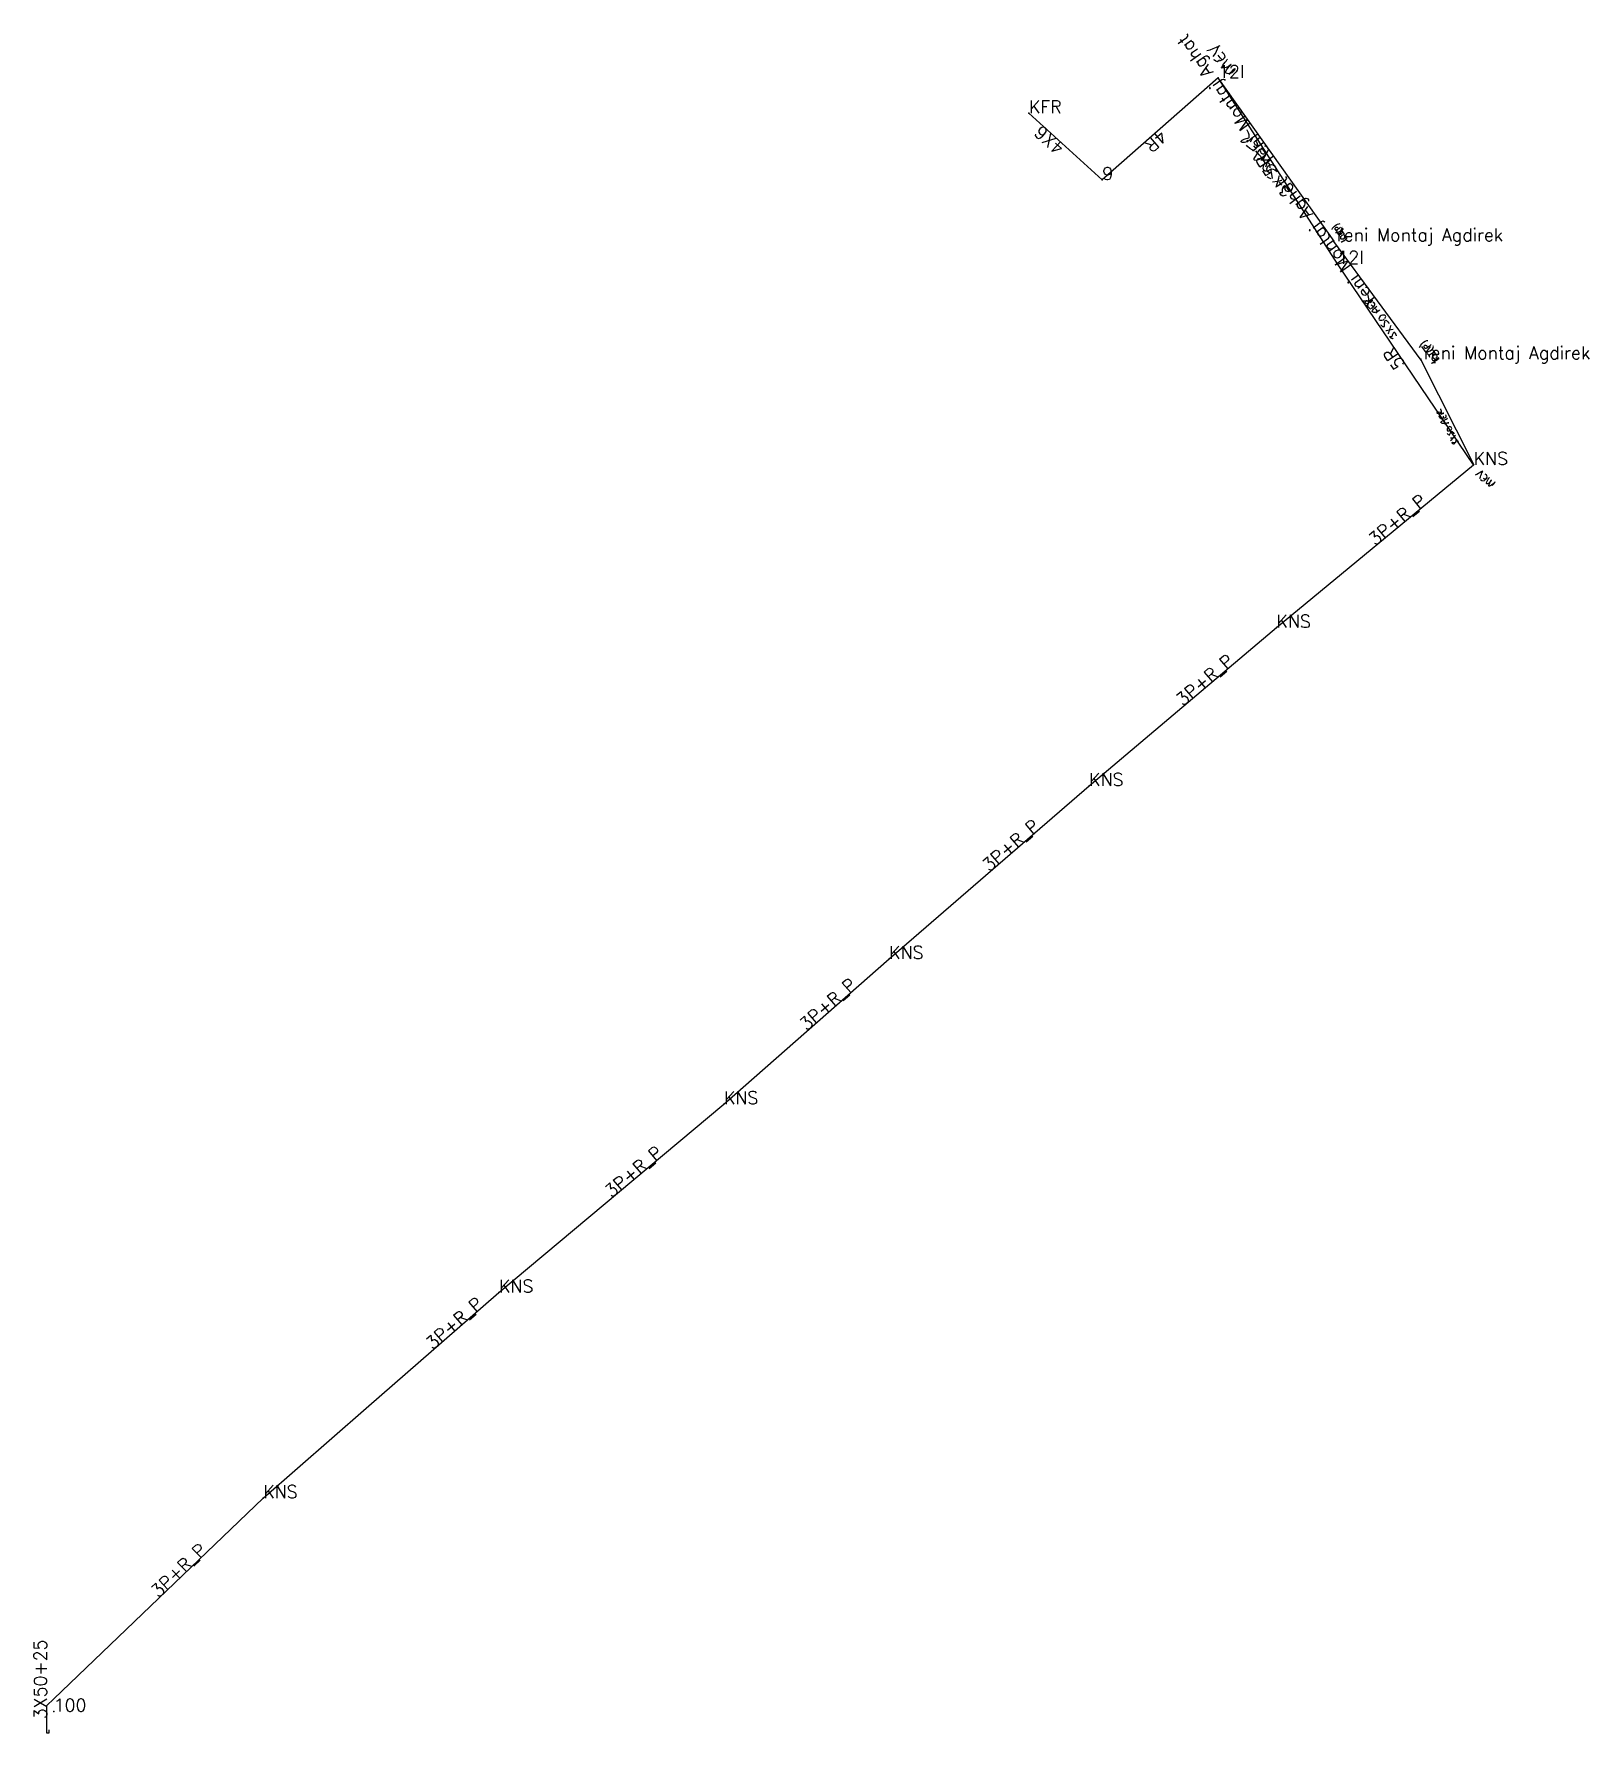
# Model space of a CAD drawing. Extents: x 510859 to 511103, y 4590722 to 4590989.
import ezdxf

# ---------------------------------------------------------------- set-up
doc = ezdxf.new("R2010")
doc.units = 0
doc.header["$MEASUREMENT"] = 0
for name, color, linetype, true_color in [('100', 96, 'Continuous', 0x008000), ('12I', 1, 'Continuous', 0xff0000), ('3P+R_P', 1, 'Continuous', 0xff0000), ('3X50+25', 1, 'Continuous', 0xff0000), ('4R', 1, 'Continuous', 0xff0000), ('4X6', 1, 'Continuous', 0xff0000), ('5R', 1, 'Continuous', 0xff0000), ('9', 1, 'Continuous', 0xff0000), ('Cizimler', 5, 'Continuous', 0x0000ff), ('KOFRA', 1, 'Continuous', 0xff0000), ('KONSOL', 1, 'Continuous', 0xff0000), ('Yeni_Montaj_Agdirek', 1, 'Continuous', 0xff0000), ('Yeni_Montaj_Aghat', 1, 'Continuous', 0xff0000)]:
    doc.layers.add(name, color=color, linetype=linetype, true_color=true_color)
doc.layers.add('Etiket', color=7, linetype='Continuous')
doc.styles.get("Standard").update_dxf_attribs({"font": 'simplex.shx'})

msp = doc.modelspace()

# ---------------------------------------------------------------- linework, layer by layer
at = {"layer": '100', "color": 96, "true_color": 0x008000}
msp.add_point((510862.0212, 4590725.2768), dxfattribs=at)
at = {"layer": '12I', "color": 1, "true_color": 0xff0000}
for p in [(511044.9436, 4590981.8627), (511063.698, 4590952.6888)]:
    msp.add_point(p, dxfattribs=at)
at = {"layer": '3P+R_P', "color": 1, "true_color": 0xff0000}
for p, q in [((511054.1296, 4590895.5275), (511085.1034, 4590921.0916)), ((511024.6887, 4590870.6699), (511054.1296, 4590895.5275)), ((510993.2658, 4590843.5167), (511024.6887, 4590870.6699)), ((510967.3108, 4590820.6872), (510993.2658, 4590843.5167)), ((510931.9806, 4590791.086), (510967.3108, 4590820.6872))]:
    msp.add_line(p, q, dxfattribs=at)
for points in [[(510894.9395, 4590758.8151, 0), (510911.1347, 4590772.9247, 0), (510931.9806, 4590791.086, 0)], [(510860.9368, 4590726.2491, 0), (510862.0181, 4590727.2848, 0), (510894.9395, 4590758.8151, 0)]]:
    msp.add_polyline3d(points, dxfattribs=at)
at = {"layer": '3X50+25', "color": 1, "true_color": 0xff0000}
msp.add_polyline3d([(510861.2433, 4590722.4287, 0), (510861.2441, 4590721.9043, 0), (510860.9433, 4590721.9038, 0), (510860.9368, 4590726.2491, 0)], dxfattribs=at)
at = {"layer": '4R', "color": 1, "true_color": 0xff0000}
msp.add_line((511044.9436, 4590981.8627), (511026.7696, 4590965.8477), dxfattribs=at)
at = {"layer": '4X6', "color": 1, "true_color": 0xff0000}
msp.add_line((511026.7696, 4590965.8477), (511015.2329, 4590976.3185), dxfattribs=at)
at = {"layer": '5R', "color": 1, "true_color": 0xff0000}
for p, q in [((511063.698, 4590952.6888), (511044.9436, 4590981.8627)), ((511085.1034, 4590921.0916), (511063.698, 4590952.6888))]:
    msp.add_line(p, q, dxfattribs=at)
at = {"layer": '9', "color": 1, "true_color": 0xff0000}
msp.add_point((511026.7696, 4590965.8477), dxfattribs=at)
at = {"layer": 'Cizimler', "color": 5, "true_color": 0x0000ff}
msp.add_line((511050.9468, 4590970.7871), (511050.5546, 4590971.2116), dxfattribs=at)
for points in [[(511043.203, 4590986.161, 0), (511043.6891, 4590986.3073, 0), (511044.2058, 4590986.5199, 0), (511044.7196, 4590986.7135, 0), (511045.1521, 4590986.8929, 0), (511045.2639, 4590986.9485, 0)], [(511044.1851, 4590985.2376, 0), (511044.527, 4590985.728, 0), (511044.6929, 4590986.0725, 0), (511044.8522, 4590986.424, 0), (511044.9862, 4590986.6986, 0), (511045.0826, 4590986.8836, 0), (511045.1245, 4590986.951, 0)], [(511045.181, 4590984.6497, 0), (511044.8701, 4590984.3885, 0), (511044.5962, 4590984.4811, 0), (511044.3843, 4590984.6449, 0), (511044.3132, 4590984.7317, 0)], [(511045.5262, 4590984.7586, 0), (511045.2759, 4590985.0308, 0), (511045.1019, 4590985.24, 0), (511044.9447, 4590985.4385, 0)], [(511045.2548, 4590984.565, 0), (511045.6381, 4590984.7564, 0), (511045.8297, 4590984.8896, 0), (511045.9815, 4590985.0235, 0), (511046.0584, 4590985.1816, 0), (511046.0293, 4590985.3818, 0), (511045.8924, 4590985.6074, 0), (511045.7014, 4590985.8379, 0), (511045.6153, 4590985.9529, 0)], [(511046.7056, 4590982.4127, 0), (511046.9877, 4590982.753, 0), (511047.1798, 4590982.9608, 0), (511047.3485, 4590983.1514, 0), (511047.4886, 4590983.2955, 0), (511047.5664, 4590983.3374, 0), (511047.5852, 4590983.2477, 0), (511047.5036, 4590983.0935, 0), (511047.3531, 4590982.8895, 0), (511047.1, 4590982.6809, 0), (511046.8245, 4590982.5581, 0), (511046.5831, 4590982.5251, 0), (511046.3662, 4590982.5461, 0), (511046.203, 4590982.6194, 0), (511046.1321, 4590982.7268, 0), (511046.1512, 4590982.882, 0), (511046.2885, 4590983.1232, 0), (511046.4998, 4590983.4017, 0), (511046.7013, 4590983.6469, 0), (511046.8591, 4590983.8284, 0), (511046.9711, 4590983.9479, 0), (511047.0083, 4590983.9831, 0), (511046.9679, 4590983.9589, 0), (511046.8314, 4590983.855, 0), (511046.5862, 4590983.6862, 0), (511046.2427, 4590983.5165, 0), (511045.9649, 4590983.4464, 0), (511045.786, 4590983.4349, 0), (511045.6709, 4590983.4681, 0), (511045.6154, 4590983.5339, 0), (511045.6126, 4590983.6577, 0), (511045.7051, 4590983.8525, 0), (511045.8631, 4590984.1014, 0), (511046.0444, 4590984.3372, 0), (511046.2062, 4590984.5233, 0), (511046.3391, 4590984.7001, 0), (511046.415, 4590984.7952, 0), (511046.452, 4590984.8349, 0)], [(511050.0326, 4590971.8358, 0), (511050.3621, 4590972.3918, 0), (511050.4095, 4590972.5146, 0), (511050.2516, 4590972.3737, 0), (511049.9836, 4590972.1331, 0), (511049.5195, 4590971.8267, 0), (511049.0918, 4590971.7109, 0), (511048.7417, 4590971.7274, 0), (511048.5607, 4590971.8245, 0), (511048.5632, 4590971.9402, 0), (511048.7183, 4590972.0847, 0), (511049.0424, 4590972.237, 0), (511049.3641, 4590972.3409, 0), (511049.6181, 4590972.3988, 0), (511049.776, 4590972.4531, 0), (511049.8483, 4590972.5337, 0), (511049.8594, 4590972.6895, 0), (511049.8182, 4590972.9262, 0), (511049.7158, 4590973.275, 0), (511049.548, 4590973.672, 0), (511049.5255, 4590973.709, 0)], [(511050.6751, 4590970.3868, 0), (511049.9407, 4590970.7819, 0), (511049.5977, 4590971.0864, 0), (511049.4297, 4590971.3147, 0)], [(511050.3413, 4590970.4686, 0), (511050.8883, 4590970.7594, 0), (511051.0454, 4590970.9839, 0), (511051.1509, 4590971.2518, 0), (511051.1535, 4590971.5216, 0), (511051.059, 4590971.7638, 0), (511050.9121, 4590971.9344, 0), (511050.8147, 4590971.9971, 0)], [(511051.7813, 4590969.1432, 0), (511052.1965, 4590969.5449, 0), (511052.3241, 4590969.6705, 0), (511052.3615, 4590969.7234, 0), (511052.3174, 4590969.6894, 0), (511052.1513, 4590969.5549, 0), (511051.8259, 4590969.3167, 0), (511051.3899, 4590969.0493, 0), (511050.9545, 4590968.9185, 0), (511050.6887, 4590968.9352, 0), (511050.6014, 4590969.0247, 0), (511050.6448, 4590969.215, 0), (511050.8346, 4590969.5563, 0), (511051.0983, 4590969.9983, 0), (511051.3568, 4590970.4141, 0), (511051.5665, 4590970.6846, 0)], [(511051.9318, 4590969.2343, 0), (511051.3991, 4590969.8019, 0), (511051.0936, 4590970.1696, 0), (511050.8863, 4590970.4227, 0)], [(511053.1325, 4590967.7705, 0), (511053.0823, 4590968.2976, 0), (511052.9302, 4590968.4655, 0), (511052.7373, 4590968.55, 0), (511052.5163, 4590968.5504, 0), (511052.2979, 4590968.4676, 0), (511052.1244, 4590968.2592, 0), (511052.0151, 4590967.9522, 0), (511051.9948, 4590967.6353, 0), (511052.0964, 4590967.4135, 0), (511052.3597, 4590967.2845, 0), (511052.7465, 4590967.3043, 0), (511053.125, 4590967.4805, 0), (511053.273, 4590967.6196, 0)], [(511053.5004, 4590966.0976, 0), (511053.3886, 4590966.7679, 0), (511053.3279, 4590967.041, 0), (511053.272, 4590967.2876, 0), (511053.3, 4590967.4753, 0), (511053.3999, 4590967.5757, 0), (511053.5878, 4590967.5556, 0), (511053.8617, 4590967.4346, 0), (511054.1143, 4590967.2228, 0), (511054.1982, 4590967.1419, 0)], [(511053.3133, 4590966.0441, 0), (511052.8705, 4590966.1675, 0), (511052.7201, 4590966.2639, 0), (511052.6748, 4590966.3452, 0)], [(511053.5132, 4590965.528, 0), (511054.2748, 4590965.6544, 0), (511054.6093, 4590965.7222, 0), (511054.9204, 4590965.8061, 0), (511054.9815, 4590965.8335, 0)], [(511054.0642, 4590964.7078, 0), (511054.313, 4590965.4076, 0), (511054.4038, 4590965.7694, 0), (511054.4964, 4590966.12, 0), (511054.5605, 4590966.4212, 0), (511054.5821, 4590966.5472, 0)], [(511055.6544, 4590963.4595, 0), (511055.1417, 4590963.3199, 0), (511054.8702, 4590963.4829, 0), (511054.7289, 4590963.654, 0), (511054.6793, 4590963.7799, 0), (511054.7446, 4590963.8524, 0), (511054.8817, 4590963.8739, 0), (511055.0031, 4590963.8621, 0), (511055.0639, 4590963.8696, 0), (511055.0899, 4590963.9192, 0), (511055.082, 4590964.052, 0), (511055.0566, 4590964.2267, 0), (511055.0611, 4590964.4117, 0), (511055.1021, 4590964.5774, 0), (511055.1727, 4590964.7563, 0), (511055.2787, 4590964.897, 0), (511055.3791, 4590964.9717, 0), (511055.5127, 4590964.9126, 0), (511055.6912, 4590964.7186, 0), (511055.8775, 4590964.438, 0), (511056.0061, 4590964.1695, 0), (511056.0354, 4590964.092, 0)], [(511062.8759, 4590958.0572, 0), (511062.9517, 4590958.2511, 0), (511063.0834, 4590958.4063, 0), (511063.2648, 4590958.6031, 0), (511063.4926, 4590958.7774, 0), (511063.7244, 4590958.9045, 0), (511063.9598, 4590958.9723, 0), (511064.1264, 4590958.9983, 0)], [(511063.7039, 4590957.9134, 0), (511063.4571, 4590957.9782, 0), (511063.3774, 4590958.045, 0), (511063.3436, 4590958.1237, 0), (511063.3412, 4590958.218, 0), (511063.3969, 4590958.3235, 0), (511063.4735, 4590958.4082, 0), (511063.5562, 4590958.4372, 0), (511063.6527, 4590958.4138, 0), (511063.7472, 4590958.3202, 0), (511063.7663, 4590958.295, 0)], [(511063.4101, 4590957.5769, 0), (511063.6227, 4590957.6047, 0), (511063.8095, 4590957.6667, 0), (511064.0321, 4590957.7589, 0), (511064.2218, 4590957.8742, 0), (511064.3489, 4590958.0161, 0), (511064.4165, 4590958.1773, 0), (511064.4312, 4590958.3473, 0), (511064.4214, 4590958.4362, 0)], [(511063.5736, 4590958.0296, 0), (511063.8658, 4590958.1481, 0), (511063.9802, 4590958.2336, 0), (511064.0749, 4590958.319, 0), (511064.15, 4590958.3834, 0), (511064.189, 4590958.4062, 0)], [(511064.0918, 4590956.989, 0), (511063.968, 4590957.1779, 0), (511063.8683, 4590957.2809, 0), (511063.7794, 4590957.3811, 0), (511063.7062, 4590957.4567, 0)], [(511063.9105, 4590957.214, 0), (511064.0871, 4590957.2736, 0), (511064.2048, 4590957.3459, 0), (511064.3453, 4590957.4336, 0), (511064.4679, 4590957.5224, 0), (511064.5584, 4590957.5865, 0), (511064.6098, 4590957.6269, 0), (511064.6262, 4590957.6469, 0)], [(511064.7223, 4590956.6082, 0), (511064.8437, 4590956.8132, 0), (511064.8681, 4590956.918, 0), (511064.8709, 4590957.0256, 0), (511064.8453, 4590957.1106, 0), (511064.8145, 4590957.1682, 0), (511064.7616, 4590957.208, 0), (511064.6685, 4590957.2159, 0), (511064.5525, 4590957.1925, 0), (511064.4201, 4590957.1295, 0), (511064.2879, 4590957.0288, 0), (511064.1964, 4590956.9116, 0), (511064.1679, 4590956.8102, 0), (511064.1673, 4590956.7139, 0), (511064.196, 4590956.6389, 0), (511064.2635, 4590956.6015, 0), (511064.3904, 4590956.5831, 0), (511064.5493, 4590956.5872, 0), (511064.6903, 4590956.6241, 0), (511064.7951, 4590956.6914, 0), (511064.8625, 4590956.7978, 0)], [(511064.794, 4590957.3177, 0), (511064.6378, 4590957.5538, 0), (511064.5389, 4590957.699, 0), (511064.4384, 4590957.8466, 0), (511064.3875, 4590957.9185, 0)], [(511064.8721, 4590956.2622, 0), (511064.6722, 4590956.2154, 0), (511064.5563, 4590956.177, 0), (511064.4547, 4590956.1409, 0), (511064.3829, 4590956.1092, 0), (511064.332, 4590956.0893, 0), (511064.3042, 4590956.0743, 0), (511064.3602, 4590956.1086, 0), (511064.4495, 4590956.1498, 0), (511064.5664, 4590956.208, 0), (511064.6754, 4590956.2669, 0), (511064.7814, 4590956.3338, 0), (511064.8705, 4590956.4037, 0), (511064.9507, 4590956.4846, 0), (511065.0211, 4590956.5611, 0), (511065.0894, 4590956.6299, 0), (511065.1411, 4590956.6843, 0), (511065.1826, 4590956.7181, 0), (511065.2075, 4590956.7328, 0), (511065.2273, 4590956.7322, 0)], [(511068.8406, 4590946.5769, 0), (511069.0326, 4590946.7222, 0), (511069.1536, 4590946.8363, 0), (511069.2125, 4590946.9241, 0), (511069.2258, 4590946.9684, 0), (511069.2042, 4590946.9707, 0), (511069.1346, 4590946.9343, 0), (511069.0166, 4590946.8396, 0), (511068.8416, 4590946.6835, 0), (511068.641, 4590946.5297, 0), (511068.4693, 4590946.4418, 0), (511068.3265, 4590946.4079, 0), (511068.2038, 4590946.428, 0), (511068.1117, 4590946.4991, 0), (511068.0703, 4590946.6094, 0), (511068.0975, 4590946.7422, 0), (511068.1665, 4590946.8576, 0), (511068.2587, 4590946.9181, 0), (511068.3498, 4590946.9154, 0), (511068.4402, 4590946.8663, 0), (511068.5177, 4590946.7819, 0), (511068.5801, 4590946.7145, 0), (511068.6183, 4590946.6685, 0), (511068.6406, 4590946.6573, 0), (511068.6504, 4590946.6756, 0), (511068.6485, 4590946.7313, 0), (511068.6453, 4590946.8391, 0), (511068.641, 4590946.9998, 0), (511068.6382, 4590947.1953, 0), (511068.6007, 4590947.4364, 0), (511068.5223, 4590947.7051, 0), (511068.5044, 4590947.7415, 0)], [(511068.9961, 4590945.5741, 0), (511068.8436, 4590945.6218, 0), (511068.6742, 4590945.7838, 0), (511068.4939, 4590945.9938, 0), (511068.3333, 4590946.2303, 0)], [(511069.0448, 4590945.6917, 0), (511069.1786, 4590945.7598, 0), (511069.3012, 4590945.864, 0), (511069.4445, 4590945.9948, 0), (511069.5463, 4590946.1279, 0), (511069.583, 4590946.262, 0), (511069.5627, 4590946.4015, 0), (511069.4937, 4590946.5298, 0), (511069.3853, 4590946.6221, 0), (511069.2875, 4590946.6832, 0)], [(511069.323, 4590945.8875, 0), (511069.2494, 4590945.9612, 0), (511069.1384, 4590946.0681, 0), (511068.9984, 4590946.1834, 0)], [(511069.7425, 4590944.9786, 0), (511069.8933, 4590945.077, 0), (511070.065, 4590945.2188, 0), (511070.2041, 4590945.3392, 0), (511070.2909, 4590945.4068, 0), (511070.3253, 4590945.4294, 0), (511070.3146, 4590945.4086, 0), (511070.2402, 4590945.3331, 0), (511070.0914, 4590945.2157, 0), (511069.8583, 4590945.0853, 0), (511069.6245, 4590945.029, 0), (511069.4463, 4590945.0256, 0), (511069.2979, 4590945.0573, 0), (511069.2045, 4590945.1206, 0), (511069.1695, 4590945.2099, 0), (511069.2131, 4590945.345, 0), (511069.3505, 4590945.5266, 0), (511069.5482, 4590945.7196, 0), (511069.7066, 4590945.8605, 0), (511069.8291, 4590945.9829, 0), (511069.9094, 4590946.0698, 0)], [(511070.0559, 4590945.1695, 0), (511069.9532, 4590945.2855, 0), (511069.8206, 4590945.4378, 0), (511069.6743, 4590945.6262, 0), (511069.6247, 4590945.6884, 0)], [(511071.1623, 4590944.1042, 0), (511071.2824, 4590944.2832, 0), (511071.2933, 4590944.4034, 0), (511071.2505, 4590944.514, 0), (511071.1476, 4590944.5938, 0), (511070.9797, 4590944.6339, 0), (511070.7769, 4590944.626, 0), (511070.566, 4590944.5581, 0), (511070.409, 4590944.4434, 0), (511070.3061, 4590944.3037, 0), (511070.2448, 4590944.1358, 0), (511070.2353, 4590943.9994, 0), (511070.2849, 4590943.8843, 0), (511070.4104, 4590943.8191, 0), (511070.6665, 4590943.8199, 0), (511070.9341, 4590943.8855, 0), (511071.066, 4590943.9609, 0)], [(511071.0115, 4590942.7512, 0), (511071.1189, 4590942.8245, 0), (511071.1172, 4590942.9232, 0), (511071.1099, 4590943.0449, 0), (511071.1015, 4590943.1903, 0), (511071.1091, 4590943.3531, 0), (511071.1349, 4590943.5175, 0), (511071.1749, 4590943.6597, 0), (511071.2311, 4590943.76, 0), (511071.2964, 4590943.8001, 0), (511071.3889, 4590943.7813, 0), (511071.5122, 4590943.6929, 0), (511071.6465, 4590943.5415, 0), (511071.764, 4590943.3688, 0), (511071.7928, 4590943.3174, 0)], [(511070.9935, 4590942.8389, 0), (511070.9278, 4590942.7654, 0), (511070.8499, 4590942.8029, 0), (511070.7351, 4590942.8788, 0), (511070.635, 4590942.9641, 0), (511070.5805, 4590943.0479, 0), (511070.5743, 4590943.1122, 0)], [(511071.293, 4590942.2123, 0), (511071.4384, 4590942.1916, 0), (511071.6184, 4590942.2439, 0), (511071.8802, 4590942.3143, 0), (511072.1651, 4590942.372, 0), (511072.4402, 4590942.4208, 0)], [(511071.6591, 4590941.6841, 0), (511071.7565, 4590941.8512, 0), (511071.8249, 4590942.0342, 0), (511071.9075, 4590942.2595, 0), (511071.9918, 4590942.4929, 0), (511072.0563, 4590942.7248, 0), (511072.1102, 4590942.9299, 0), (511072.1385, 4590943.0189, 0)], [(511072.4732, 4590940.978, 0), (511072.3722, 4590940.903, 0), (511072.2728, 4590940.9211, 0), (511072.151, 4590940.9708, 0), (511072.0353, 4590941.0422, 0), (511071.9708, 4590941.1205, 0), (511071.9616, 4590941.1879, 0), (511071.9982, 4590941.2338, 0), (511072.0693, 4590941.2547, 0), (511072.1627, 4590941.2586, 0), (511072.2413, 4590941.254, 0), (511072.2873, 4590941.2595, 0), (511072.314, 4590941.2798, 0), (511072.3302, 4590941.3299, 0), (511072.3455, 4590941.4089, 0), (511072.3671, 4590941.5042, 0), (511072.4001, 4590941.6128, 0), (511072.4526, 4590941.7224, 0), (511072.5064, 4590941.8292, 0), (511072.5625, 4590941.9131, 0), (511072.6152, 4590941.9552, 0), (511072.6657, 4590941.944, 0), (511072.7244, 4590941.8723, 0), (511072.7966, 4590941.7422, 0), (511072.867, 4590941.5673, 0), (511072.9152, 4590941.4192, 0), (511072.9321, 4590941.3544, 0)], [(511076.5868, 4590939.5226, 0), (511076.7844, 4590939.8812, 0), (511076.9649, 4590940.1248, 0), (511077.2027, 4590940.3514, 0), (511077.4705, 4590940.519, 0), (511077.7734, 4590940.623, 0), (511077.911, 4590940.6428, 0)], [(511077.8009, 4590939.4002, 0), (511077.5845, 4590939.3711, 0), (511077.4838, 4590939.3957, 0), (511077.4114, 4590939.446, 0), (511077.3609, 4590939.5214, 0), (511077.3348, 4590939.612, 0), (511077.3379, 4590939.7278, 0), (511077.3695, 4590939.8272, 0), (511077.4422, 4590939.8811, 0), (511077.5582, 4590939.8939, 0), (511077.6806, 4590939.8378, 0), (511077.7719, 4590939.7312, 0), (511077.8225, 4590939.6311, 0)], [(511077.5171, 4590938.813, 0), (511077.7892, 4590938.8182, 0), (511077.9935, 4590938.8971, 0), (511078.2516, 4590939.0102, 0), (511078.5082, 4590939.1767, 0), (511078.6905, 4590939.3587, 0), (511078.7688, 4590939.5318, 0), (511078.7763, 4590939.7035, 0), (511078.7479, 4590939.8127, 0)], [(511077.6378, 4590939.4269, 0), (511077.8623, 4590939.5426, 0), (511078.0287, 4590939.664, 0), (511078.2216, 4590939.8147, 0), (511078.3663, 4590939.9393, 0), (511078.4451, 4590940.0127, 0)], [(511078.2327, 4590937.959, 0), (511078.1134, 4590938.2681, 0), (511078.0136, 4590938.3846, 0), (511077.8868, 4590938.4898, 0), (511077.8129, 4590938.5404, 0)], [(511078.0678, 4590938.3181, 0), (511078.3171, 4590938.4753, 0), (511078.4625, 4590938.5636, 0), (511078.6141, 4590938.6478, 0), (511078.737, 4590938.7197, 0), (511078.8149, 4590938.774, 0), (511078.8432, 4590938.8052, 0)], [(511079.117, 4590938.4694, 0), (511079.0126, 4590938.726, 0), (511078.8933, 4590938.8909, 0), (511078.7152, 4590939.0957, 0), (511078.554, 4590939.2245, 0)], [(511079.1579, 4590937.8448, 0), (511079.3594, 4590937.9917, 0), (511079.3873, 4590938.0992, 0), (511079.3661, 4590938.2121, 0), (511079.3011, 4590938.3125, 0), (511079.1951, 4590938.3731, 0), (511079.0527, 4590938.377, 0), (511078.8982, 4590938.3324, 0), (511078.7599, 4590938.2398, 0), (511078.6546, 4590938.1035, 0), (511078.5861, 4590937.9381, 0), (511078.5619, 4590937.772, 0), (511078.5813, 4590937.6359, 0), (511078.6286, 4590937.5406, 0), (511078.7174, 4590937.4901, 0), (511078.8208, 4590937.5027, 0), (511078.9474, 4590937.5563, 0), (511079.0509, 4590937.6574, 0), (511079.0817, 4590937.7636, 0)], [(511079.0957, 4590937.1331, 0), (511078.7764, 4590937.1087, 0), (511078.6348, 4590937.0742, 0), (511078.5317, 4590937.0439, 0), (511078.487, 4590937.0295, 0), (511078.5383, 4590937.055, 0), (511078.6061, 4590937.0964, 0), (511078.7056, 4590937.156, 0), (511078.7998, 4590937.2242, 0), (511078.8966, 4590937.2946, 0), (511079.0182, 4590937.3909, 0), (511079.1525, 4590937.4692, 0), (511079.2858, 4590937.5504, 0), (511079.4099, 4590937.6215, 0), (511079.5089, 4590937.6847, 0), (511079.5627, 4590937.7343, 0), (511079.6077, 4590937.7674, 0), (511079.6591, 4590937.8001, 0), (511079.6812, 4590937.8107, 0)], [(511079.9905, 4590929.0723, 0), (511080.2125, 4590929.1439, 0), (511080.3116, 4590929.1826, 0), (511080.3721, 4590929.2056, 0), (511080.397, 4590929.2055, 0), (511080.3873, 4590929.1937, 0), (511080.3139, 4590929.1655, 0), (511080.1424, 4590929.1287, 0), (511079.8838, 4590929.0897, 0), (511079.6217, 4590929.1053, 0), (511079.4505, 4590929.1621, 0), (511079.3559, 4590929.2379, 0), (511079.3489, 4590929.3137, 0), (511079.449, 4590929.3799, 0), (511079.61, 4590929.406, 0), (511079.7862, 4590929.3909, 0), (511079.9326, 4590929.3556, 0), (511080.0389, 4590929.3087, 0), (511080.0884, 4590929.2524, 0), (511080.1043, 4590929.2182, 0), (511080.0843, 4590929.2586, 0), (511080.0638, 4590929.3753, 0), (511080.0336, 4590929.5524, 0), (511079.9716, 4590929.7741, 0), (511079.943, 4590929.8753, 0)], [(511080.097, 4590928.2997, 0), (511079.8916, 4590928.4222, 0), (511079.7766, 4590928.578, 0), (511079.6791, 4590928.7384, 0), (511079.6703, 4590928.7751, 0)], [(511079.9597, 4590928.3995, 0), (511080.1291, 4590928.4239, 0), (511080.2817, 4590928.4473, 0), (511080.4505, 4590928.4651, 0), (511080.5997, 4590928.4922, 0), (511080.7051, 4590928.5425, 0), (511080.7716, 4590928.6033, 0), (511080.8106, 4590928.6932, 0), (511080.8011, 4590928.7895, 0), (511080.7568, 4590928.886, 0), (511080.7153, 4590928.9472, 0)], [(511080.4808, 4590927.59, 0), (511080.7131, 4590927.619, 0), (511080.8321, 4590927.6644, 0), (511080.9459, 4590927.689, 0), (511081.0581, 4590927.6951, 0), (511081.1512, 4590927.7008, 0), (511081.1869, 4590927.704, 0), (511081.1725, 4590927.6973, 0), (511081.0749, 4590927.6761, 0), (511080.8892, 4590927.6388, 0), (511080.6201, 4590927.5931, 0), (511080.3574, 4590927.5759, 0), (511080.1645, 4590927.6187, 0), (511080.0309, 4590927.6821, 0), (511079.9692, 4590927.755, 0), (511079.9982, 4590927.8393, 0), (511080.1223, 4590927.9401, 0), (511080.3421, 4590928.0688, 0), (511080.5793, 4590928.1869, 0), (511080.7829, 4590928.285, 0), (511080.9283, 4590928.3584, 0), (511081.0166, 4590928.4095, 0)], [(511080.3793, 4590928.5478, 0), (511080.3486, 4590928.6766, 0), (511080.2945, 4590928.7522, 0)], [(511080.6986, 4590927.6712, 0), (511080.596, 4590927.782, 0), (511080.5171, 4590927.9115, 0), (511080.4736, 4590927.9901, 0)], [(511081.4477, 4590926.5072, 0), (511081.5845, 4590926.5923, 0), (511081.6457, 4590926.6872, 0), (511081.6644, 4590926.7922, 0), (511081.6374, 4590926.8994, 0), (511081.5747, 4590926.9954, 0), (511081.48, 4590927.0644, 0), (511081.3696, 4590927.0992, 0), (511081.2497, 4590927.0743, 0), (511081.1309, 4590927.0018, 0), (511081.0292, 4590926.8891, 0), (511080.9573, 4590926.7619, 0), (511080.9219, 4590926.6344, 0), (511080.934, 4590926.5306, 0), (511081.0011, 4590926.4508, 0), (511081.1399, 4590926.4256, 0), (511081.3253, 4590926.4563, 0), (511081.4782, 4590926.5182, 0)], [(511081.228, 4590925.7981, 0), (511081.0942, 4590925.854, 0), (511081.0299, 4590925.9208, 0), (511080.9771, 4590925.9793, 0), (511080.9501, 4590926.0173, 0)], [(511081.307, 4590925.7194, 0), (511081.3753, 4590925.8974, 0), (511081.4009, 4590925.9973, 0), (511081.4544, 4590926.1045, 0), (511081.5148, 4590926.2086, 0), (511081.5898, 4590926.2926, 0), (511081.654, 4590926.3404, 0), (511081.7203, 4590926.3326, 0), (511081.8012, 4590926.2699, 0), (511081.8862, 4590926.1665, 0), (511081.969, 4590926.0415, 0), (511082.0101, 4590925.9478, 0)], [(511081.4791, 4590924.9443, 0), (511081.6661, 4590925.0669, 0), (511081.7497, 4590925.1579, 0), (511081.8584, 4590925.2841, 0), (511081.9796, 4590925.4293, 0), (511082.0823, 4590925.572, 0), (511082.1769, 4590925.704, 0), (511082.2336, 4590925.7759, 0)], [(511081.4892, 4590925.3427, 0), (511081.7438, 4590925.3439, 0), (511081.9409, 4590925.3601, 0), (511082.1346, 4590925.3714, 0), (511082.2192, 4590925.3815, 0)], [(511082.1467, 4590924.3873, 0), (511081.9638, 4590924.3568, 0), (511081.8423, 4590924.4224, 0), (511081.7518, 4590924.499, 0), (511081.7097, 4590924.5739, 0), (511081.7265, 4590924.6255, 0), (511081.8033, 4590924.6439, 0), (511081.931, 4590924.623, 0), (511082.0529, 4590924.5948, 0), (511082.1527, 4590924.5756, 0), (511082.2216, 4590924.5859, 0), (511082.2594, 4590924.6212, 0), (511082.2861, 4590924.6861, 0), (511082.3107, 4590924.7647, 0), (511082.3343, 4590924.8436, 0), (511082.3542, 4590924.9076, 0), (511082.3796, 4590924.9617, 0), (511082.4148, 4590924.9995, 0), (511082.4542, 4590925.02, 0), (511082.499, 4590924.9887, 0), (511082.5544, 4590924.9128, 0), (511082.6042, 4590924.8019, 0), (511082.6522, 4590924.6673, 0), (511082.6805, 4590924.5785, 0)], [(511085.4085, 4590919.5536, 0), (511085.619, 4590919.657, 0), (511085.8439, 4590919.7818, 0), (511086.0906, 4590919.9214, 0), (511086.306, 4590920.0466, 0), (511086.4323, 4590920.1297, 0)], [(511086.0985, 4590918.9662, 0), (511086.165, 4590919.2048, 0), (511086.2384, 4590919.4041, 0), (511086.3317, 4590919.612, 0), (511086.4158, 4590919.8198, 0), (511086.4828, 4590919.9976, 0), (511086.5208, 4590920.1088, 0), (511086.5335, 4590920.1442, 0)], [(511086.7724, 4590918.7066, 0), (511087.0762, 4590918.9065, 0), (511087.1743, 4590919.0532, 0), (511087.2183, 4590919.2143, 0), (511087.1937, 4590919.3781, 0), (511087.119, 4590919.5169, 0), (511086.9997, 4590919.6074, 0), (511086.9335, 4590919.6453, 0)], [(511086.7496, 4590918.5299, 0), (511086.3696, 4590918.6115, 0), (511086.1858, 4590918.7528, 0)], [(511087.0536, 4590918.8575, 0), (511086.7568, 4590918.908, 0), (511086.6728, 4590918.9368, 0)], [(511088.0132, 4590917.8443, 0), (511088.2668, 4590918.1133, 0), (511088.3594, 4590918.2489, 0), (511088.4359, 4590918.3462, 0), (511088.4783, 4590918.3884, 0), (511088.4467, 4590918.3594, 0), (511088.3345, 4590918.2524, 0), (511088.1428, 4590918.0692, 0), (511087.9092, 4590917.8944, 0), (511087.7156, 4590917.7929, 0), (511087.5809, 4590917.7544, 0), (511087.5125, 4590917.77, 0), (511087.4794, 4590917.8522, 0), (511087.5335, 4590918.0327, 0), (511087.6401, 4590918.2632, 0), (511087.7482, 4590918.4869, 0), (511087.844, 4590918.6625, 0), (511087.9045, 4590918.7546, 0), (511087.8807, 4590918.6903, 0), (511087.7758, 4590918.5152, 0), (511087.6076, 4590918.315, 0), (511087.4412, 4590918.1856, 0), (511087.3014, 4590918.1189, 0), (511087.1906, 4590918.1053, 0), (511087.1251, 4590918.1471, 0), (511087.109, 4590918.2463, 0), (511087.1639, 4590918.4307, 0), (511087.2691, 4590918.6474, 0), (511087.3894, 4590918.8638, 0), (511087.5023, 4590919.0281, 0), (511087.5871, 4590919.1349, 0)]]:
    msp.add_polyline3d(points, dxfattribs=at)
at = {"layer": 'KOFRA', "color": 1, "true_color": 0xff0000}
msp.add_point((511015.2329, 4590976.3185), dxfattribs=at)
at = {"layer": 'KONSOL', "color": 1, "true_color": 0xff0000}
for p in [(511085.1034, 4590921.0916), (511054.1296, 4590895.5275), (511024.6887, 4590870.6699), (510993.2658, 4590843.5167), (510967.3108, 4590820.6872), (510931.9806, 4590791.086), (510894.9395, 4590758.8151)]:
    msp.add_point(p, dxfattribs=at)
at = {"layer": 'Yeni_Montaj_Agdirek', "color": 1, "true_color": 0xff0000}
for p in [(511063.1576, 4590956.2295), (511076.8335, 4590937.7002)]:
    msp.add_point(p, dxfattribs=at)
at = {"layer": 'Yeni_Montaj_Aghat', "color": 1, "true_color": 0xff0000}
msp.add_line((511063.1765, 4590956.2294), (511045.0645, 4590981.7559), dxfattribs=at)
msp.add_polyline3d([(511085.1922, 4590921.0268, 0), (511076.8767, 4590937.5667, 0), (511063.1522, 4590956.1644, 0)], dxfattribs=at)

# ---------------------------------------------------------------- texts
at = {"layer": 'Etiket', "color": 1, "true_color": 0xff0000}
for s, rotation, p in [('Yeni Montaj Aghat', 125.357117, (511054.1205, 4590968.9927)), ('4X6', 137.772868, (511021.0012, 4590971.0831)), ('4R', 221.386629, (511035.8566, 4590973.8552)), ('5R', 122.734879, (511054.3208, 4590967.2758)), ('Yeni Montaj Aghat', 126.426124, (511070.0145, 4590946.8656)), ('5R', 124.115523, (511074.4007, 4590936.8902)), ('3P+R_P', 39.534423, (511069.6165, 4590908.3096)), ('3P+R_P', 40.175139, (511039.4092, 4590883.0987)), ('3P+R_P', 40.830998, (511008.9772, 4590857.0933)), ('3P+R_P', 41.334214, (510980.2883, 4590832.102)), ('3P+R_P', 39.95776, (510949.6457, 4590805.8866)), ('3P+R_P', 41.06293, (510921.5576, 4590782.0054)), ('3P+R_P', 43.763543, (510878.4788, 4590743.0499)), ('3X50+25', 90.085707, (510860.94, 4590724.0764))]:
    msp.add_text(s, height=2, rotation=rotation, dxfattribs=at).set_placement(p)
for s, p in [('12I', (511044.9436, 4590981.8627)), ('KFR', (511015.2329, 4590976.3185)), ('9', (511026.7696, 4590965.8477)), ('Yeni Montaj Agdirek', (511063.1576, 4590956.2295)), ('12I', (511063.698, 4590952.6888)), ('Yeni Montaj Agdirek', (511076.8335, 4590937.7002)), ('KNS', (511085.1034, 4590921.0916)), ('KNS', (511054.1296, 4590895.5275)), ('KNS', (511024.6887, 4590870.6699)), ('KNS', (510993.2658, 4590843.5167)), ('KNS', (510967.3108, 4590820.6872)), ('KNS', (510931.9806, 4590791.086)), ('KNS', (510894.9395, 4590758.8151))]:
    msp.add_text(s, height=2, dxfattribs=at).set_placement(p)
at = {"layer": 'Etiket', "color": 96, "true_color": 0x008000}
msp.add_text('100', height=2, dxfattribs=at).set_placement((510862.0212, 4590725.2768))

doc.saveas('drawing.dxf')
